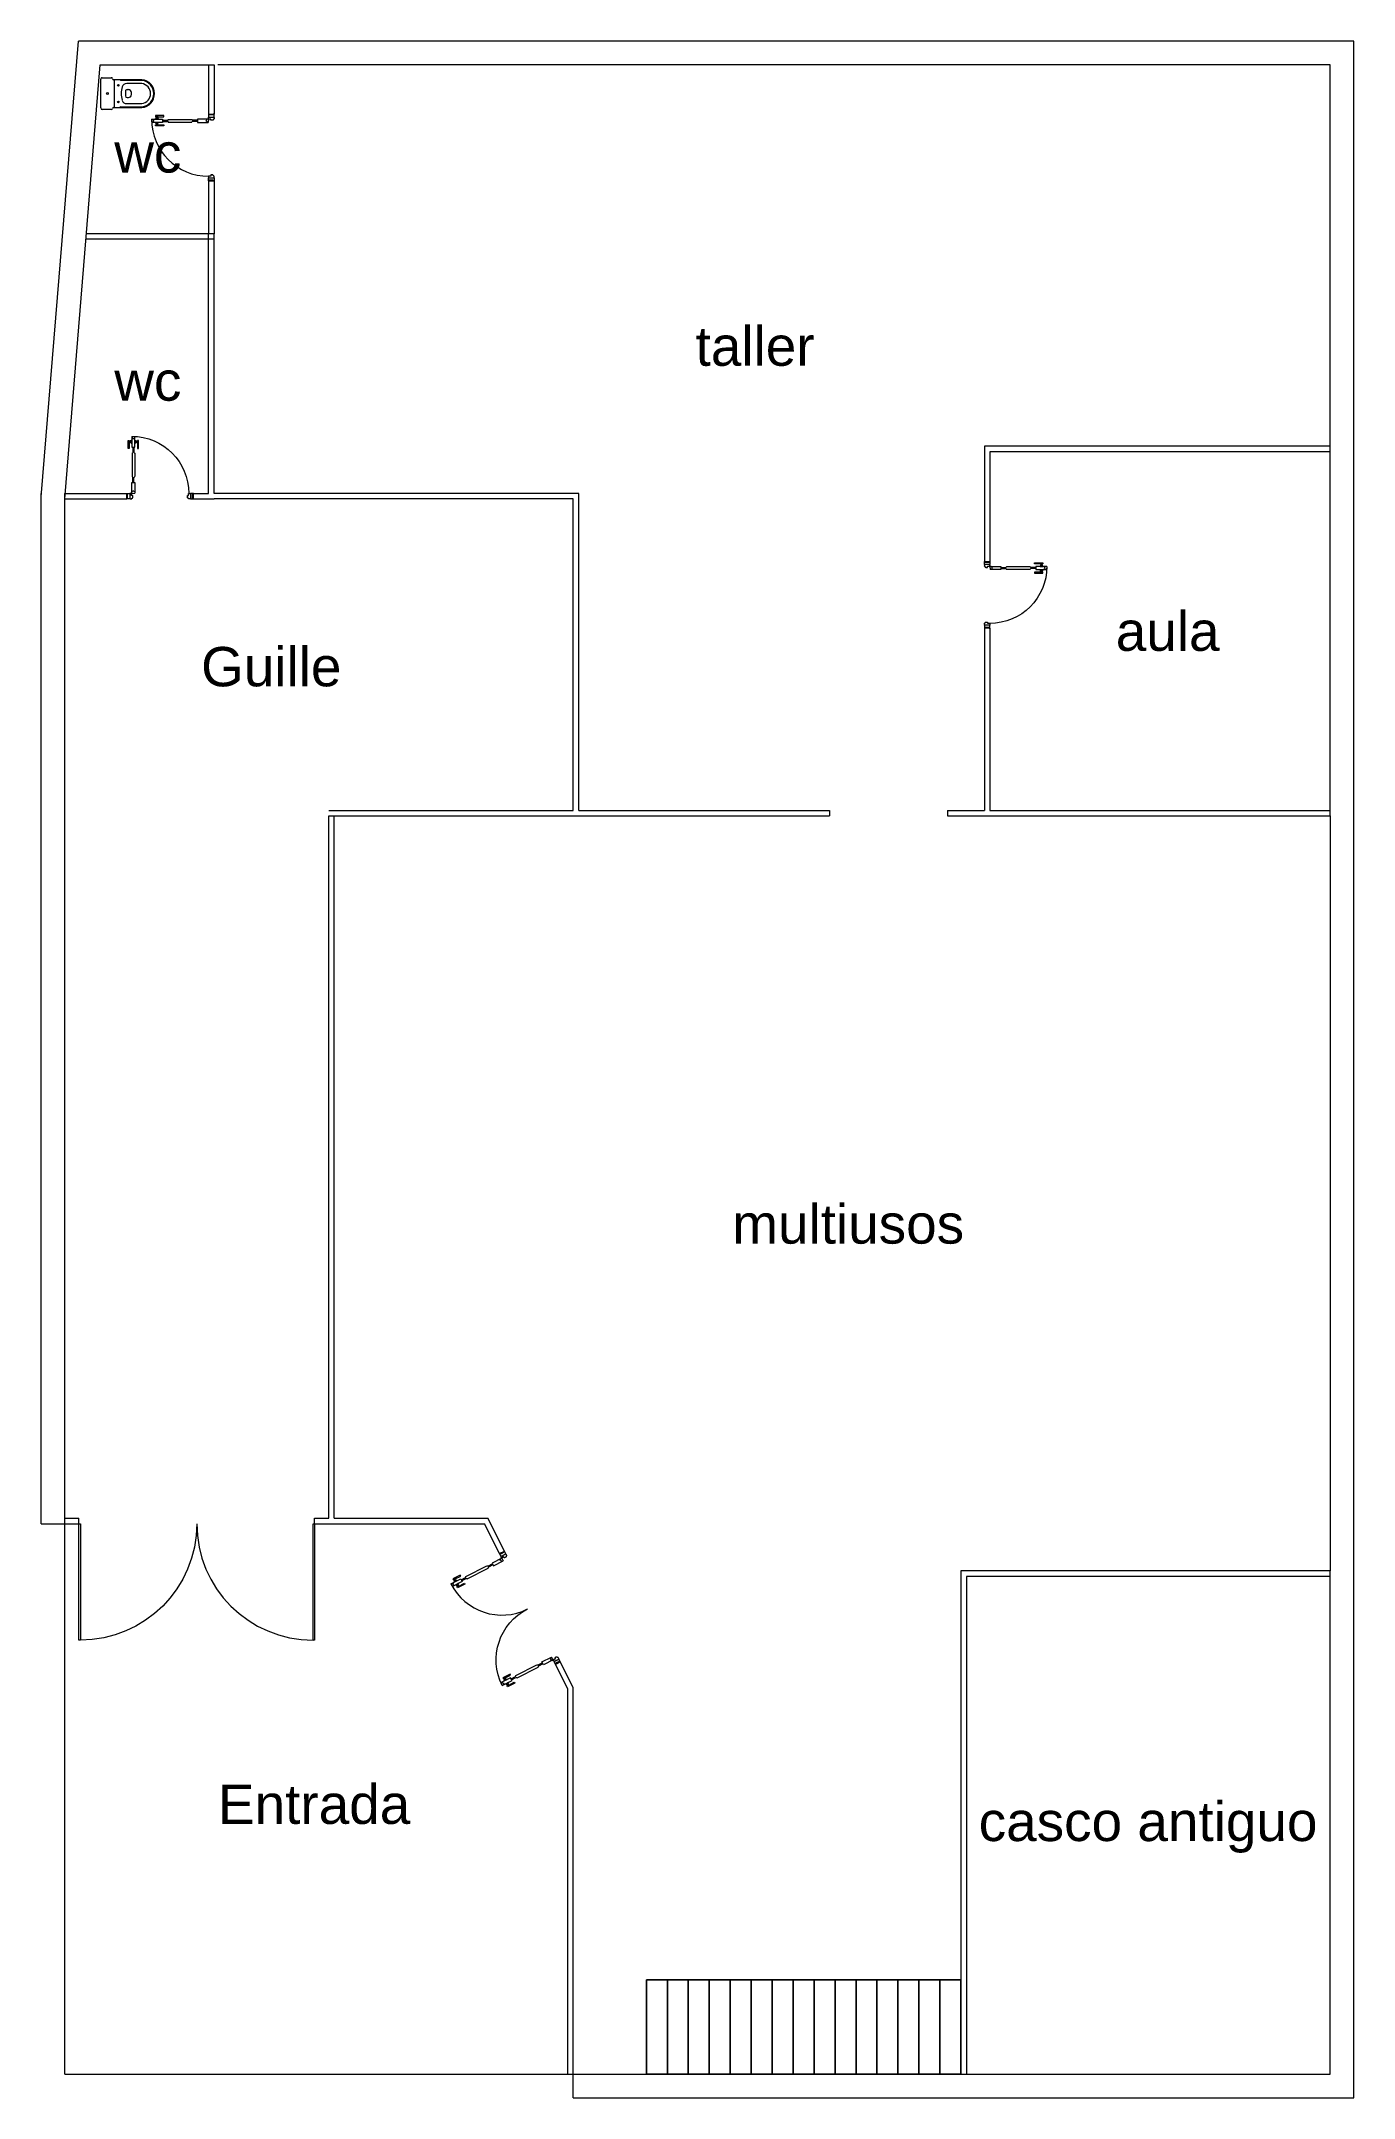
# Model space of a CAD drawing. Header units: metres. Extents: x 105.4 to 122.1, y 1.6 to 27.7.
import ezdxf
from ezdxf.enums import TextEntityAlignment as Align

# ---------------------------------------------------------------- set-up
doc = ezdxf.new("R2010")
doc.units = ezdxf.units.M
doc.header["$MEASUREMENT"] = 0
for name, color, linetype, lineweight in [('Distribucion_1', 7, 'Continuous', 0), ('Medicion', 7, 'Continuous', 0), ('ZZZZZ', 7, 'Continuous', 0)]:
    doc.layers.add(name, color=color, linetype=linetype, lineweight=lineweight)
doc.styles.add('Style-Arial', font='arial.ttf')

# ---------------------------------------------------------------- blocks, each defined once
blk = doc.blocks.new('interior 7 - 72.5')
at = {"layer": 'Distribucion_1', "color": 7, "linetype": 'Continuous', "lineweight": 0}
for p, q in [((0.784, -0.07), (0.744, -0.073)), ((0.759, -0.092), (0.744, -0.098)), ((0.757, -0.209), (0.757, -0.272)), ((0.759, -0.092), (0.759, -0.1)), ((0.759, -0.1), (0.769, -0.1)), ((0.769, -0.1), (0.769, -0.092)), ((0.769, -0.092), (0.784, -0.098)), ((0.771, -0.209), (0.771, -0.272)), ((0.746, -0.583), (0.746, -0.283)), ((0.781, -0.583), (0.781, -0.283)), ((0.744, -0.71), (0.744, -0.743)), ((0.759, -0.773), (0.744, -0.767)), ((0.757, -0.656), (0.757, -0.593)), ((0.759, -0.765), (0.769, -0.765)), ((0.759, -0.773), (0.759, -0.765)), ((0.769, -0.765), (0.769, -0.773)), ((0.769, -0.773), (0.784, -0.767)), ((0.771, -0.656), (0.771, -0.593)), ((0.784, -0.71), (0.784, -0.743)), ((0.784, -0.795), (0.744, -0.792))]:
    blk.add_line(p, q, dxfattribs=at)
at = {"layer": 'Distribucion_1', "color": 7, "linetype": 'Continuous', "lineweight": 0, "flags": 128}
for points in [[(0.039, -0.052), (0.039, 0), (0, 0), (0, -0.01), (0.01, -0.01), (0.01, -0.052)], [(0.809, -0.052), (0.809, 0), (0.848, 0), (0.848, -0.01), (0.838, -0.01), (0.838, -0.052)], [(0.01, -0.052), (0.01, -0.06), (0, -0.06), (0, -0.07), (0.039, -0.07), (0.039, -0.052)], [(0.784, -0.07), (0.784, -0.209), (0.744, -0.209), (0.744, -0.073)], [(0.838, -0.052), (0.838, -0.06), (0.848, -0.06), (0.848, -0.07), (0.809, -0.07), (0.809, -0.052)], [(0.784, -0.795), (0.784, -0.656), (0.744, -0.656), (0.744, -0.792)]]:
    blk.add_lwpolyline(points, dxfattribs=at)
at = {"layer": 'Distribucion_1', "color": 7, "flags": 128}
for points in [[(0.712, -0.719), (0.712, -0.64), (0.698, -0.64), (0.698, -0.743), (0.712, -0.743), (0.712, -0.733)], [(0.722, -0.733), (0.705, -0.733), (0.705, -0.719), (0.722, -0.719)], [(0.735, -0.738), (0.722, -0.738), (0.722, -0.715), (0.735, -0.715)], [(0.744, -0.743), (0.735, -0.743), (0.735, -0.71), (0.744, -0.71)], [(0.784, -0.743), (0.793, -0.743), (0.793, -0.71), (0.784, -0.71)], [(0.793, -0.738), (0.806, -0.738), (0.806, -0.715), (0.793, -0.715)], [(0.806, -0.733), (0.823, -0.733), (0.823, -0.719), (0.806, -0.719)], [(0.816, -0.719), (0.816, -0.64), (0.83, -0.64), (0.83, -0.743), (0.816, -0.743), (0.816, -0.733)]]:
    blk.add_lwpolyline(points, dxfattribs=at)
at = {"layer": 'Distribucion_1', "color": 7}
blk.add_circle((0.789, -0.075), 0.00461, dxfattribs=at)
at = {"layer": 'Distribucion_1', "color": 7, "linetype": 'Continuous', "lineweight": 0, "extrusion": (0, 0, -1)}
for centre, radius, start, end in [((-0.784, -0.07), 0.725, 270, 0), ((-0.746, -0.272), 0.0103, 180, 270), ((-0.781, -0.593), 0.0103, 0, 90)]:
    blk.add_arc(centre, radius, start, end, dxfattribs=at)
at = {"layer": 'Distribucion_1', "color": 7, "linetype": 'Continuous', "lineweight": 0}
for centre, start, end in [((0.781, -0.272), 180, 270), ((0.746, -0.593), 0, 90)]:
    blk.add_arc(centre, 0.0103, start, end, dxfattribs=at)
at = {"layer": 'Distribucion_1', "color": 7}
for points, weights, knots in [([(0.039, -0.052), (0.039, -0.026), (0.039, 0), (0.048, 0), (0.058, 0), (0.062, 0), (0.063, -0.005), (0.065, -0.01), (0.07, -0.011), (0.074, -0.011), (0.075, -0.016), (0.075, -0.019), (0.077, -0.022), (0.077, -0.03), (0.077, -0.039), (0.077, -0.041), (0.074, -0.042), (0.074, -0.042), (0.073, -0.042), (0.068, -0.042), (0.063, -0.042), (0.062, -0.042), (0.061, -0.043), (0.061, -0.047), (0.061, -0.052)], [1, 1, 1, 1, 1, 0.788106091416, 1, 0.825668662687, 1, 0.766035627474, 1, 0.962557851519, 1, 1, 1, 0.779528137116, 1, 1, 1, 1, 1, 0.857442238118, 1, 1, 1], [0, 0, 0, 0.045455, 0.045455, 0.090909, 0.090909, 0.181818, 0.181818, 0.272727, 0.272727, 0.363636, 0.363636, 0.454545, 0.454545, 0.545455, 0.545455, 0.636364, 0.636364, 0.727273, 0.727273, 0.818182, 0.818182, 0.909091, 0.909091, 1, 1, 1]), ([(0.809, -0.052), (0.809, -0.026), (0.809, 0), (0.799, 0), (0.79, 0), (0.785, 0), (0.784, -0.005), (0.783, -0.01), (0.777, -0.011), (0.773, -0.011), (0.773, -0.016), (0.773, -0.019), (0.771, -0.022), (0.771, -0.03), (0.771, -0.039), (0.771, -0.041), (0.773, -0.042), (0.774, -0.042), (0.775, -0.042), (0.78, -0.042), (0.784, -0.042), (0.786, -0.042), (0.786, -0.043), (0.786, -0.047), (0.786, -0.052)], [1, 1, 1, 1, 1, 0.788106091416, 1, 0.825668662687, 1, 0.766035627474, 1, 0.962557851519, 1, 1, 1, 0.779528137116, 1, 1, 1, 1, 1, 0.857442238118, 1, 1, 1], [0, 0, 0, 0.045455, 0.045455, 0.090909, 0.090909, 0.181818, 0.181818, 0.272727, 0.272727, 0.363636, 0.363636, 0.454545, 0.454545, 0.545455, 0.545455, 0.636364, 0.636364, 0.727273, 0.727273, 0.818182, 0.818182, 0.909091, 0.909091, 1, 1, 1]), ([(0.061, -0.052), (0.061, -0.06), (0.061, -0.068), (0.061, -0.07), (0.059, -0.07), (0.049, -0.07), (0.039, -0.07), (0.039, -0.061), (0.039, -0.052)], [1, 1, 1, 0.753586053405, 1, 1, 1, 1, 1], [0, 0, 0, 0.333333, 0.333333, 0.666667, 0.666667, 0.833333, 0.833333, 1, 1, 1]), ([(0.786, -0.052), (0.786, -0.06), (0.786, -0.068), (0.787, -0.07), (0.789, -0.07), (0.799, -0.07), (0.809, -0.07), (0.809, -0.061), (0.809, -0.052)], [1, 1, 1, 0.753586053405, 1, 1, 1, 1, 1], [0, 0, 0, 0.333333, 0.333333, 0.666667, 0.666667, 0.833333, 0.833333, 1, 1, 1])]:
    blk.add_rational_spline(points, weights, degree=2, knots=knots, dxfattribs=at)
blk = doc.blocks.new('*U3')
at = {"layer": 'ZZZZZ', "color": 7, "linetype": 'Continuous', "lineweight": 0}
for p, q in [((0.12, 1.28, 0), (-1.8, 1.28, 0)), ((0.08, 0.5, 0), (-0.09, 0.5, 0)), ((0.28, -0.3, 0), (0.28, 0.3, 0)), ((0.85, 1.68, 0), (1, 1.78, 0)), ((1.73, -1.77, 0), (1.73, 1.78, 0)), ((2.08, 2.03, 0), (3.23, 2.03, 0)), ((3.43, 1.83, 0), (3.43, -1.82, 0)), ((-1.8, -1.27, 0), (0.12, -1.27, 0)), ((0.08, -0.5, 0), (-0.09, -0.5, 0)), ((0.85, -1.67, 0), (1, -1.77, 0)), ((3.23, -2.02, 0), (2.08, -2.02, 0))]:
    blk.add_line(p, q, dxfattribs=at)
at = {"layer": 'ZZZZZ', "color": 7, "linetype": 'Continuous', "lineweight": 0, "elevation": 0, "flags": 128}
for points in [[(1.78, 1.78), (-1.82, 1.78, 0.901408), (-1.82, -1.77), (1.78, -1.77)], [(0.85, 1.68), (-1.82, 1.68, 0.898663), (-1.82, -1.67), (0.85, -1.67)]]:
    blk.add_lwpolyline(points, format="xyb", dxfattribs=at)
at = {"layer": 'ZZZZZ', "color": 7, "linetype": 'Continuous', "lineweight": 0}
for centre, radius in [((1.18, 1.06, 0), 0.101), ((2.58, 0, 0), 0.12), ((1.18, -1.06, 0), 0.101)]:
    blk.add_circle(centre, radius, dxfattribs=at)
for centre, radius, start, end in [((-1.64, 0, 0), 1.28, 96.9983, 263.0017), ((0.99, 0, 0), 1.49, 174.7278, 185.2722), ((-0.09, 0.1, 0), 0.4, 90, 174.7278), ((0.08, 0.3, 0), 0.2, 0, 90), ((0.12, 0.68, 0), 0.6, 17.3829, 90), ((-2.03, 0, 0), 2.86, 342.6171, 17.3829), ((1.78, 1.93, 0), 0.15, 270, 350.4059), ((2.08, 1.88, 0), 0.15, 90, 170.4059), ((3.23, 1.83, 0), 0.2, 0, 90), ((-0.09, -0.1, 0), 0.4, 185.2722, 270), ((0.08, -0.3, 0), 0.2, 270, 0), ((0.12, -0.67, 0), 0.6, 270, 342.6171), ((1.78, -1.92, 0), 0.15, 9.5941, 90), ((2.08, -1.87, 0), 0.15, 189.5941, 270), ((3.23, -1.82, 0), 0.2, 270, 0)]:
    blk.add_arc(centre, radius, start, end, dxfattribs=at)
blk = doc.blocks.new('Urinario')
at = {"layer": 'ZZZZZ', "color": 7, "linetype": 'Continuous', "lineweight": 0, "extrusion": (-6.12303e-17, 1.2326e-32, -1), "rotation": 270}
blk.add_blockref('*U3', (0, 3.43, 0), dxfattribs=at)
blk = doc.blocks.new('generico')
at = {"layer": 'ZZZZZ', "color": 7, "linetype": 'Continuous', "lineweight": 0, "extrusion": (-9.86076e-33, 6.12303e-17, -1), "xscale": 0.1, "yscale": 0.1, "zscale": 0.1, "rotation": 180}
blk.add_blockref('Urinario', (0, 0), dxfattribs=at)

msp = doc.modelspace()

# ---------------------------------------------------------------- linework, layer by layer
at = {"layer": 'Distribucion_1', "color": 7}
for p, q in [((107.539, 26.816), (107.609, 26.816)), ((107.539, 25.969), (107.609, 25.969)), ((106.499, 21.926), (106.499, 21.996)), ((107.347, 21.926), (107.347, 21.996)), ((117.408, 21.131), (117.478, 21.131)), ((117.478, 20.283), (117.408, 20.283)), ((115.439, 17.966), (115.439, 17.896)), ((116.939, 17.966), (116.939, 17.896)), ((105.889, 8.896), (105.889, 8.966)), ((108.889, 8.896), (108.889, 8.966)), ((111.241, 8.516), (111.303, 8.548)), ((111.952, 7.108), (112.014, 7.14))]:
    msp.add_line(p, q, dxfattribs=at)
at = {"layer": 'Distribucion_1', "color": 7, "linetype": 'Continuous', "lineweight": 0}
for p, q in [((111.151, 8.385), (111.095, 8.357)), ((111.157, 8.372), (111.101, 8.344)), ((111.257, 8.436), (111.244, 8.447)), ((111.25, 8.433), (111.257, 8.436)), ((111.254, 8.424), (111.25, 8.433)), ((111.261, 8.427), (111.254, 8.424)), ((111.261, 8.427), (111.262, 8.411)), ((111.27, 8.459), (111.285, 8.422)), ((110.622, 8.133), (110.643, 8.098)), ((110.648, 8.129), (110.647, 8.145)), ((110.655, 8.132), (110.648, 8.129)), ((110.653, 8.12), (110.66, 8.124)), ((110.653, 8.12), (110.665, 8.11)), ((110.66, 8.124), (110.655, 8.132)), ((110.698, 8.171), (110.669, 8.156)), ((110.716, 8.135), (110.687, 8.12)), ((110.753, 8.184), (110.809, 8.212)), ((110.759, 8.171), (110.815, 8.199)), ((110.813, 8.226), (111.081, 8.361)), ((110.829, 8.195), (111.097, 8.33)), ((111.448, 6.967), (111.716, 7.103)), ((111.464, 6.936), (111.732, 7.071)), ((111.786, 7.126), (111.73, 7.098)), ((111.793, 7.114), (111.737, 7.085)), ((111.892, 7.177), (111.88, 7.188)), ((111.892, 7.177), (111.885, 7.174)), ((111.885, 7.174), (111.89, 7.165)), ((111.89, 7.165), (111.897, 7.168)), ((111.897, 7.168), (111.898, 7.152)), ((111.923, 7.165), (111.902, 7.199)), ((111.276, 6.838), (111.26, 6.875)), ((111.284, 6.87), (111.283, 6.887)), ((111.284, 6.87), (111.291, 6.874)), ((111.295, 6.865), (111.288, 6.861)), ((111.288, 6.861), (111.301, 6.851)), ((111.291, 6.874), (111.295, 6.865)), ((111.334, 6.912), (111.304, 6.897)), ((111.352, 6.876), (111.322, 6.862)), ((111.388, 6.925), (111.444, 6.954)), ((111.394, 6.913), (111.45, 6.941))]:
    msp.add_line(p, q, dxfattribs=at)
at = {"layer": 'Distribucion_1', "color": 7, "linetype": 'Continuous', "lineweight": 0, "flags": 128}
for points in [[(111.27, 8.459), (111.145, 8.396), (111.163, 8.361), (111.285, 8.422)], [(111.262, 8.515), (111.254, 8.512), (111.25, 8.521), (111.241, 8.516), (111.258, 8.481), (111.275, 8.489)], [(111.275, 8.489), (111.321, 8.513), (111.303, 8.548), (111.294, 8.543), (111.299, 8.534), (111.262, 8.515)], [(110.622, 8.133), (110.747, 8.195), (110.765, 8.16), (110.643, 8.098)], [(111.923, 7.165), (111.798, 7.102), (111.78, 7.138), (111.902, 7.199)], [(111.963, 7.125), (111.956, 7.121), (111.961, 7.113), (111.952, 7.108), (111.934, 7.143), (111.95, 7.151)], [(111.95, 7.151), (111.997, 7.174), (112.014, 7.14), (112.005, 7.135), (112.001, 7.144), (111.963, 7.125)], [(111.276, 6.838), (111.4, 6.901), (111.382, 6.937), (111.26, 6.875)]]:
    msp.add_lwpolyline(points, dxfattribs=at)
at = {"layer": 'Distribucion_1', "color": 7, "flags": 128}
for points in [[(110.676, 8.195), (110.747, 8.231), (110.74, 8.243), (110.648, 8.197), (110.655, 8.184), (110.663, 8.189)], [(110.668, 8.18), (110.66, 8.195), (110.673, 8.201), (110.681, 8.186)], [(110.669, 8.166), (110.663, 8.177), (110.684, 8.188), (110.69, 8.177)], [(110.669, 8.156), (110.665, 8.164), (110.694, 8.179), (110.698, 8.171)], [(110.687, 8.12), (110.691, 8.112), (110.72, 8.127), (110.716, 8.135)], [(110.695, 8.114), (110.701, 8.103), (110.722, 8.114), (110.716, 8.125)], [(110.723, 8.103), (110.793, 8.139), (110.8, 8.126), (110.708, 8.08), (110.701, 8.092), (110.71, 8.096)], [(110.705, 8.105), (110.713, 8.09), (110.726, 8.097), (110.718, 8.112)], [(111.311, 6.936), (111.382, 6.972), (111.376, 6.985), (111.284, 6.938), (111.29, 6.926), (111.298, 6.93)], [(111.303, 6.921), (111.295, 6.936), (111.308, 6.943), (111.316, 6.927)], [(111.304, 6.908), (111.299, 6.919), (111.32, 6.929), (111.325, 6.918)], [(111.304, 6.897), (111.3, 6.905), (111.33, 6.92), (111.334, 6.912)], [(111.322, 6.862), (111.326, 6.854), (111.356, 6.868), (111.352, 6.876)], [(111.331, 6.856), (111.336, 6.845), (111.357, 6.855), (111.352, 6.866)], [(111.358, 6.844), (111.429, 6.88), (111.435, 6.867), (111.343, 6.821), (111.337, 6.833), (111.345, 6.838)], [(111.34, 6.847), (111.348, 6.831), (111.361, 6.838), (111.353, 6.853)]]:
    msp.add_lwpolyline(points, dxfattribs=at)
at = {"layer": 'Distribucion_1', "color": 7, "extrusion": (0, 0, -1)}
msp.add_circle((-111.263, 8.461), 0.00461, dxfattribs=at)
at = {"layer": 'Distribucion_1', "color": 7}
msp.add_circle((111.921, 7.159), 0.00461, dxfattribs=at)
at = {"layer": 'Distribucion_1', "color": 7, "extrusion": (0, 0, -1)}
msp.add_arc((-105.909, 8.896), 1.48, 180, 270, dxfattribs=at)
at = {"layer": 'Distribucion_1', "color": 7}
msp.add_arc((108.869, 8.896), 1.48, 180, 270, dxfattribs=at)
at = {"layer": 'Distribucion_1', "color": 7, "linetype": 'Continuous', "lineweight": 0}
for centre, radius, start, end in [((111.27, 8.459), 0.725, 206.7829, 296.7829), ((110.804, 8.221), 0.0103, 296.7829, 26.7829), ((111.106, 8.335), 0.0103, 116.7829, 206.7829), ((111.741, 7.076), 0.0103, 116.7829, 206.7829), ((111.439, 6.963), 0.0103, 296.7829, 26.7829)]:
    msp.add_arc(centre, radius, start, end, dxfattribs=at)
at = {"layer": 'Distribucion_1', "color": 7, "linetype": 'Continuous', "lineweight": 0, "extrusion": (0, 0, -1)}
for centre, radius, start, end in [((-110.82, 8.19), 0.0103, 63.2171, 153.2171), ((-111.09, 8.366), 0.0103, 243.2171, 333.2171), ((-111.923, 7.165), 0.725, 333.2171, 63.2171), ((-111.725, 7.107), 0.0103, 243.2171, 333.2171), ((-111.455, 6.932), 0.0103, 63.2171, 153.2171)]:
    msp.add_arc(centre, radius, start, end, dxfattribs=at)
at = {"layer": 'Distribucion_1', "color": 7}
for points, weights, knots in [([(111.285, 8.469), (111.278, 8.466), (111.27, 8.462), (111.268, 8.462), (111.267, 8.463), (111.263, 8.472), (111.258, 8.481), (111.267, 8.485), (111.275, 8.489)], [1, 1, 1, 0.753586053405, 1, 1, 1, 1, 1], [0, 0, 0, 0.333333, 0.333333, 0.666667, 0.666667, 0.833333, 0.833333, 1, 1, 1]), ([(111.275, 8.489), (111.298, 8.501), (111.321, 8.513), (111.325, 8.504), (111.329, 8.496), (111.331, 8.492), (111.328, 8.489), (111.324, 8.485), (111.326, 8.48), (111.327, 8.476), (111.323, 8.474), (111.32, 8.472), (111.318, 8.469), (111.311, 8.465), (111.304, 8.461), (111.301, 8.46), (111.299, 8.462), (111.299, 8.463), (111.299, 8.464), (111.297, 8.468), (111.294, 8.472), (111.294, 8.473), (111.292, 8.473), (111.289, 8.471), (111.285, 8.469)], [1, 1, 1, 1, 1, 0.788106091416, 1, 0.825668662687, 1, 0.766035627474, 1, 0.962557851519, 1, 1, 1, 0.779528137116, 1, 1, 1, 1, 1, 0.857442238118, 1, 1, 1], [0, 0, 0, 0.045455, 0.045455, 0.090909, 0.090909, 0.181818, 0.181818, 0.272727, 0.272727, 0.363636, 0.363636, 0.454545, 0.454545, 0.545455, 0.545455, 0.636364, 0.636364, 0.727273, 0.727273, 0.818182, 0.818182, 0.909091, 0.909091, 1, 1, 1]), ([(111.94, 7.171), (111.933, 7.167), (111.926, 7.164), (111.924, 7.163), (111.925, 7.161), (111.93, 7.152), (111.934, 7.143), (111.942, 7.147), (111.95, 7.151)], [1, 1, 1, 0.753586053405, 1, 1, 1, 1, 1], [0, 0, 0, 0.333333, 0.333333, 0.666667, 0.666667, 0.833333, 0.833333, 1, 1, 1]), ([(111.95, 7.151), (111.973, 7.163), (111.997, 7.174), (111.992, 7.183), (111.988, 7.191), (111.986, 7.195), (111.981, 7.194), (111.976, 7.193), (111.973, 7.197), (111.971, 7.201), (111.967, 7.199), (111.963, 7.198), (111.96, 7.198), (111.952, 7.195), (111.945, 7.191), (111.942, 7.19), (111.943, 7.187), (111.943, 7.186), (111.944, 7.186), (111.946, 7.181), (111.948, 7.177), (111.949, 7.176), (111.948, 7.175), (111.944, 7.173), (111.94, 7.171)], [1, 1, 1, 1, 1, 0.788106091416, 1, 0.825668662687, 1, 0.766035627474, 1, 0.962557851519, 1, 1, 1, 0.779528137116, 1, 1, 1, 1, 1, 0.857442238118, 1, 1, 1], [0, 0, 0, 0.045455, 0.045455, 0.090909, 0.090909, 0.181818, 0.181818, 0.272727, 0.272727, 0.363636, 0.363636, 0.454545, 0.454545, 0.545455, 0.545455, 0.636364, 0.636364, 0.727273, 0.727273, 0.818182, 0.818182, 0.909091, 0.909091, 1, 1, 1])]:
    msp.add_rational_spline(points, weights, degree=2, knots=knots, dxfattribs=at)
for points in [[(105.909, 7.416), (105.889, 7.416), (105.889, 8.896), (105.909, 8.896)], [(108.889, 7.416), (108.869, 7.416), (108.869, 8.896), (108.889, 8.896)], [(117.109, 1.896), (113.109, 1.896), (113.109, 3.096), (117.109, 3.096)], [(113.109, 1.896), (113.376, 1.896), (113.376, 3.096), (113.109, 3.096)], [(113.376, 1.896), (113.642, 1.896), (113.642, 3.096), (113.376, 3.096)], [(113.642, 1.896), (113.909, 1.896), (113.909, 3.096), (113.642, 3.096)], [(113.909, 1.896), (114.176, 1.896), (114.176, 3.096), (113.909, 3.096)], [(114.176, 1.896), (114.442, 1.896), (114.442, 3.096), (114.176, 3.096)], [(114.442, 1.896), (114.709, 1.896), (114.709, 3.096), (114.442, 3.096)], [(114.709, 1.896), (114.976, 1.896), (114.976, 3.096), (114.709, 3.096)], [(114.976, 1.896), (115.242, 1.896), (115.242, 3.096), (114.976, 3.096)], [(115.242, 1.896), (115.509, 1.896), (115.509, 3.096), (115.242, 3.096)], [(115.509, 1.896), (115.776, 1.896), (115.776, 3.096), (115.509, 3.096)], [(115.776, 1.896), (116.042, 1.896), (116.042, 3.096), (115.776, 3.096)], [(116.042, 1.896), (116.309, 1.896), (116.309, 3.096), (116.042, 3.096)], [(116.309, 1.896), (116.576, 1.896), (116.576, 3.096), (116.309, 3.096)], [(116.576, 1.896), (116.842, 1.896), (116.842, 3.096), (116.576, 3.096)], [(116.842, 1.896), (117.109, 1.896), (117.109, 3.096), (116.842, 3.096)]]:
    msp.add_3dface(points, dxfattribs=at)
at = {"layer": 'Medicion', "color": 7}
for p, q in [((105.41, 21.95), (105.883, 27.746)), ((122.109, 27.746), (105.883, 27.746)), ((122.109, 1.596), (122.109, 27.746)), ((105.709, 21.926), (106.159, 27.446)), ((106.159, 27.446), (107.609, 27.446)), ((107.539, 27.446), (107.539, 26.816)), ((107.609, 27.446), (107.609, 26.816)), ((121.809, 27.446), (107.659, 27.446)), ((121.809, 22.596), (121.809, 27.446)), ((107.539, 25.969), (107.539, 25.296)), ((107.609, 25.969), (107.609, 25.296)), ((107.609, 25.226), (105.978, 25.226)), ((107.609, 25.296), (105.984, 25.296)), ((107.609, 25.296), (106.159, 25.296)), ((107.539, 21.996), (107.539, 25.296)), ((107.609, 21.996), (107.609, 25.296)), ((121.809, 22.596), (117.409, 22.596)), ((117.409, 22.596), (117.409, 21.131)), ((117.479, 22.526), (117.479, 21.131)), ((121.809, 22.526), (117.479, 22.526)), ((121.809, 17.896), (121.809, 22.596)), ((105.409, 8.896), (105.409, 21.996)), ((105.709, 21.996), (106.499, 21.996)), ((105.709, 17.896), (105.709, 21.996)), ((107.347, 21.996), (107.539, 21.996)), ((112.249, 21.996), (107.609, 21.996)), ((112.249, 17.966), (112.249, 21.996)), ((105.709, 21.926), (106.499, 21.926)), ((107.347, 21.926), (107.609, 21.926)), ((112.179, 21.926), (107.609, 21.926)), ((112.179, 17.966), (112.179, 21.926)), ((117.409, 20.283), (117.409, 17.966)), ((117.479, 20.283), (117.479, 17.966)), ((105.709, 8.896), (105.709, 17.896)), ((109.069, 17.966), (112.179, 17.966)), ((109.069, 17.896), (115.439, 17.896)), ((109.069, 8.966), (109.069, 17.896)), ((109.139, 8.966), (109.139, 17.896)), ((112.249, 17.966), (115.439, 17.966)), ((116.939, 17.966), (117.409, 17.966)), ((116.939, 17.896), (121.809, 17.896)), ((117.479, 17.966), (121.809, 17.966)), ((121.809, 17.896), (121.809, 8.296)), ((105.409, 8.896), (105.889, 8.896)), ((105.709, 8.966), (105.889, 8.966)), ((105.709, 1.896), (105.709, 8.896)), ((108.889, 8.966), (109.069, 8.966)), ((108.889, 8.896), (111.049, 8.896)), ((109.139, 8.966), (111.092, 8.966)), ((111.241, 8.516), (111.049, 8.896)), ((111.303, 8.548), (111.092, 8.966)), ((121.809, 8.296), (117.109, 8.296)), ((117.109, 8.296), (117.109, 1.896)), ((117.179, 8.226), (117.179, 1.896)), ((121.809, 8.226), (117.179, 8.226)), ((121.809, 1.896), (121.809, 8.296)), ((112.109, 6.796), (111.952, 7.108)), ((112.179, 6.813), (112.014, 7.14)), ((112.179, 1.596), (112.179, 6.813)), ((112.109, 1.896), (112.109, 6.796)), ((105.709, 1.896), (112.109, 1.896)), ((112.109, 1.896), (117.109, 1.896)), ((117.109, 1.896), (121.809, 1.896)), ((112.179, 1.596), (122.109, 1.596))]:
    msp.add_line(p, q, dxfattribs=at)

# ---------------------------------------------------------------- block references
at = {"layer": 'Distribucion_1', "color": 7, "extrusion": (0, 0, -1), "rotation": 90}
msp.add_blockref('interior 7 - 72.5', (-107.609, 25.969), dxfattribs=at)
at = {"layer": 'Distribucion_1', "color": 7}
for p, rotation in [((107.347, 21.926), 180), ((117.408, 20.283), 90)]:
    msp.add_blockref('interior 7 - 72.5', p, dxfattribs=dict(at, rotation=rotation))
at = {"layer": 'ZZZZZ', "color": 7, "linetype": 'Continuous', "lineweight": 0, "rotation": 90}
msp.add_blockref('generico', (106.167, 27.079), dxfattribs=at)

# ---------------------------------------------------------------- texts
at = {"color": 7, "linetype": 'Continuous', "style": 'Style-Arial'}
for s, p in [('wc', (106.767, 26.325)), ('taller', (114.492, 23.868)), ('wc', (106.767, 23.424)), ('aula', (119.74, 20.244)), ('Guille', (108.337, 19.793)), ('multiusos', (115.676, 12.707)), ('Entrada', (108.882, 5.329)), ('casco antiguo', (119.491, 5.111))]:
    msp.add_text(s, height=0.5, dxfattribs=at).set_placement(p, align=Align.MIDDLE_CENTER)

doc.saveas('drawing.dxf')
